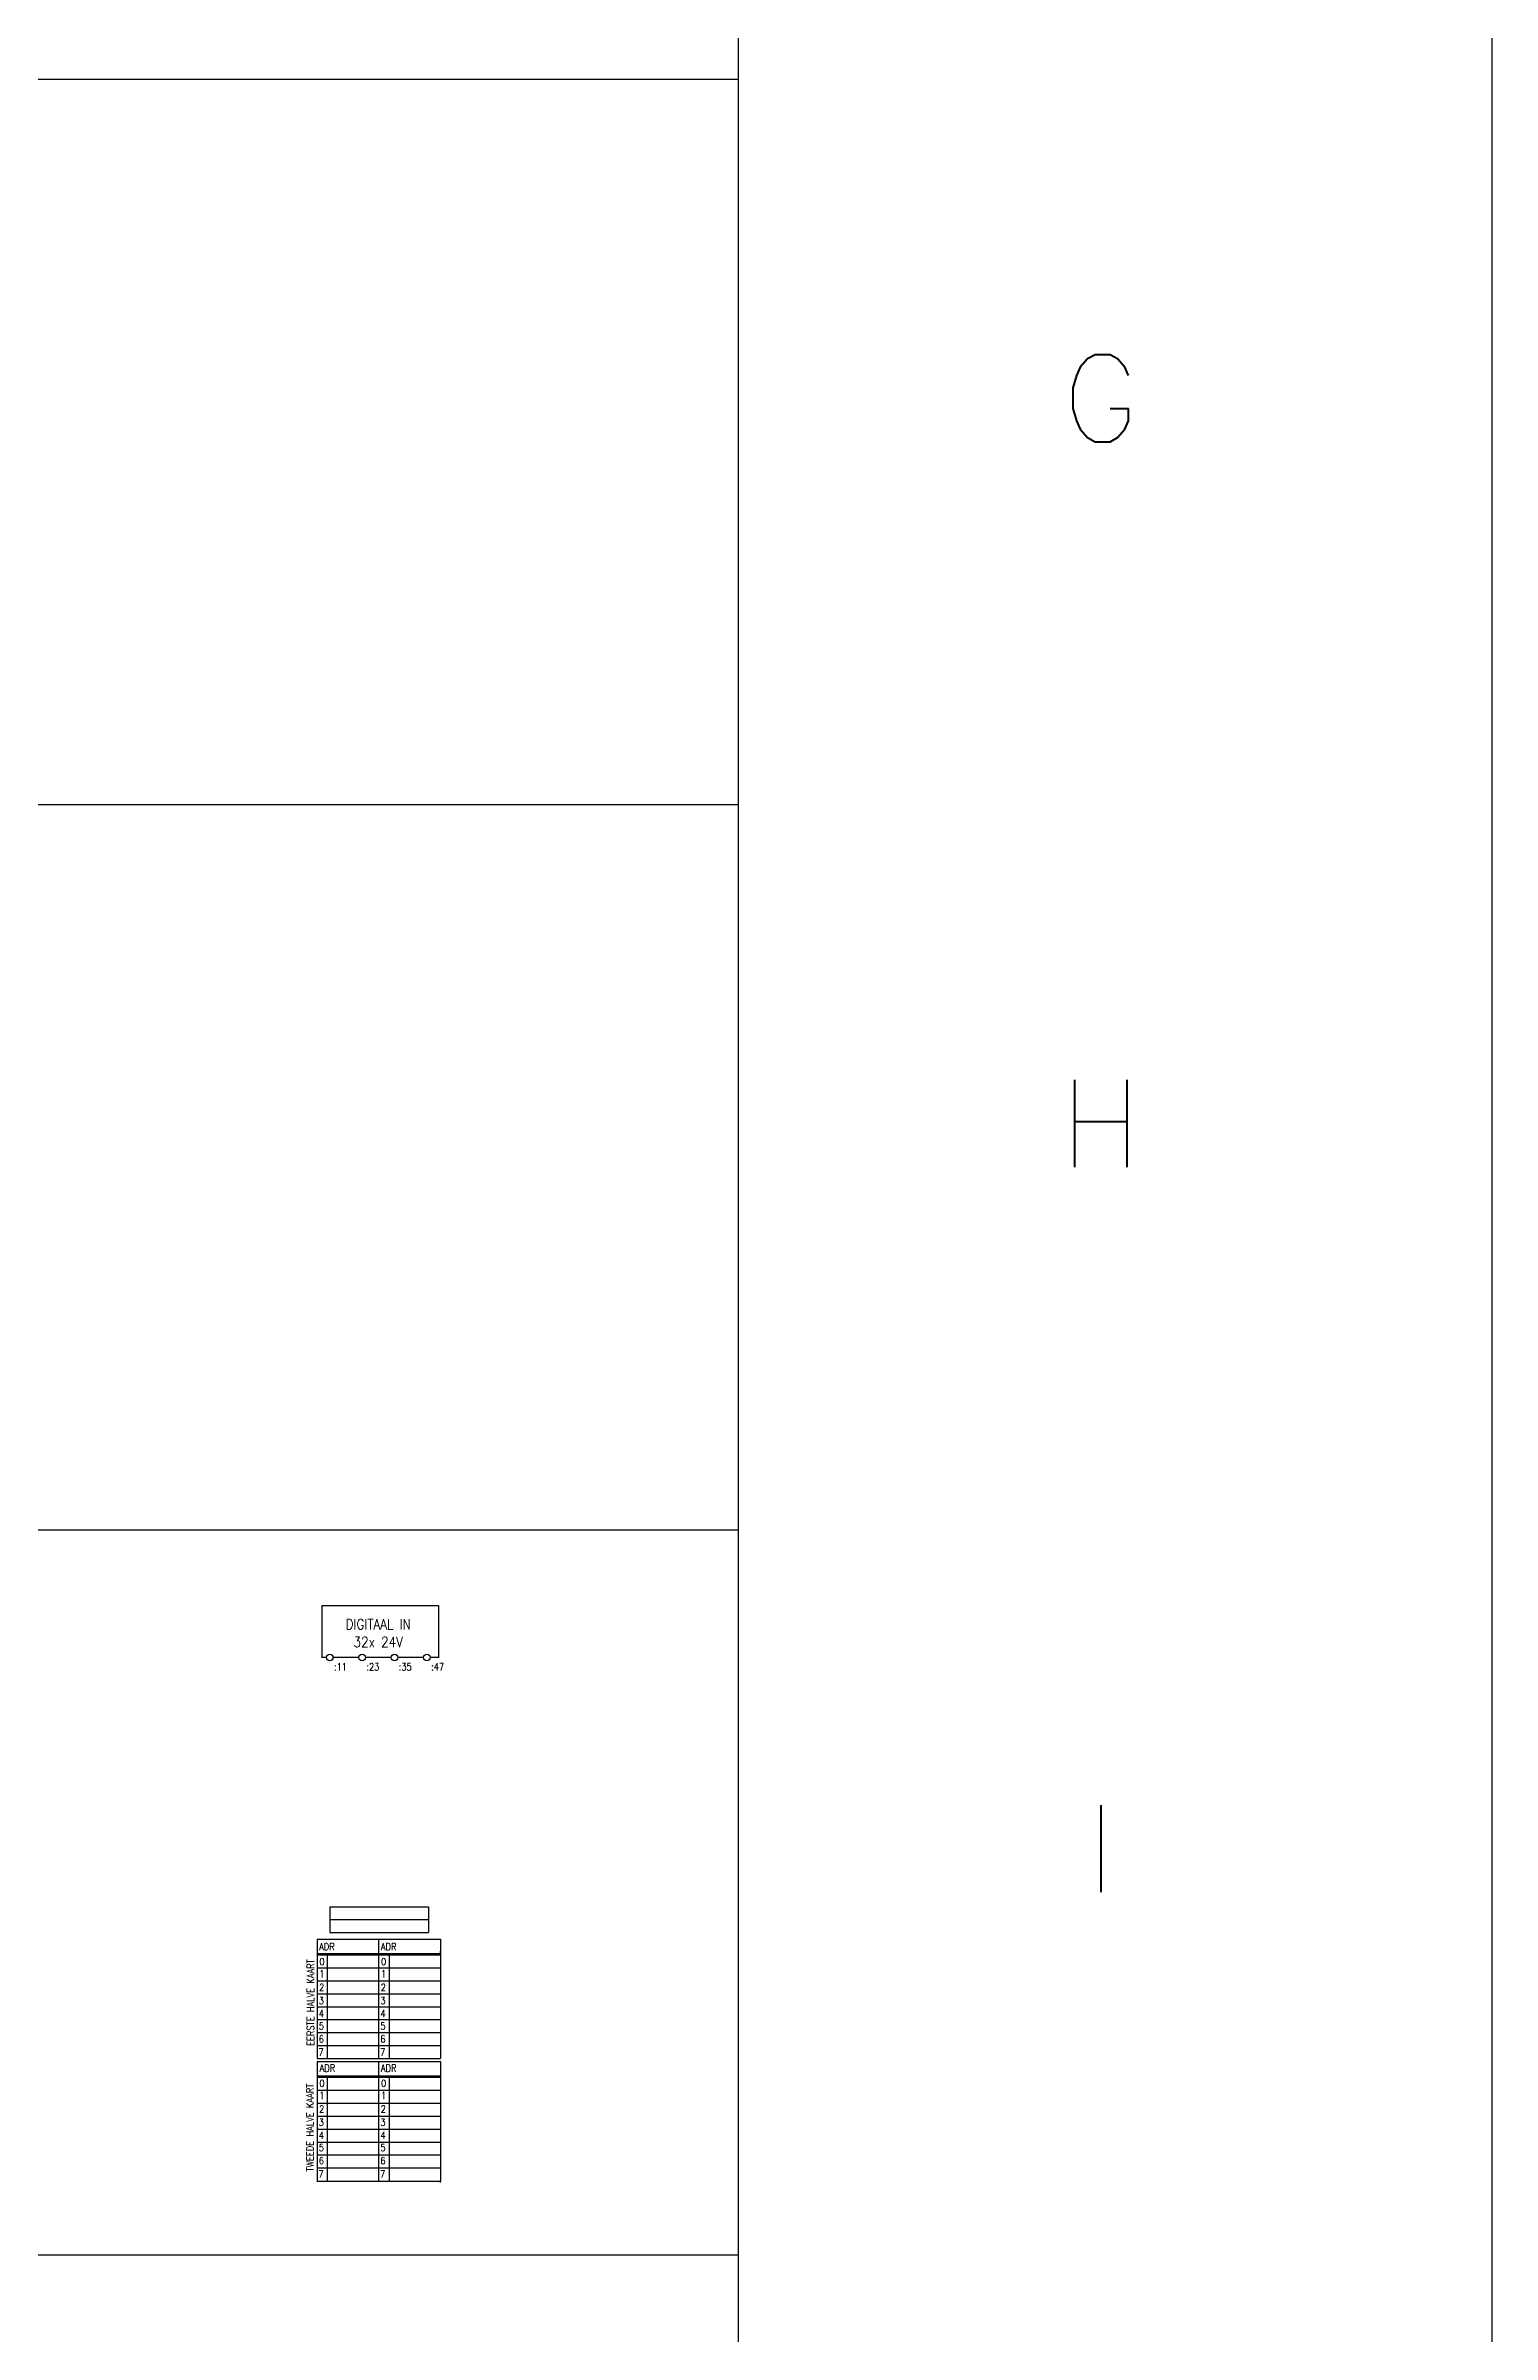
# Model space of a CAD drawing. Extents: x -7 to 200, y -18 to 300.
# Drawn here: x 175.56 to 200.5, y 171.13 to 210.57 of the extents above; entities that cross this region are included whole.
import ezdxf
from ezdxf.enums import TextEntityAlignment as Align

# ---------------------------------------------------------------- set-up
doc = ezdxf.new("R2010")
doc.units = 0
doc.header["$LTSCALE"] = 4
doc.header["$MEASUREMENT"] = 0
doc.linetypes.add('DASHED', pattern=[18.75, 12.5, -6.25])
doc.layers.get('0').update_dxf_attribs({"linetype": 'CONTINUOUS'})
for name, color, linetype in [('1', 7, 'CONTINUOUS'), ('11', 3, 'DASHED'), ('3', 4, 'CONTINUOUS'), ('GRID', 9, 'CONTINUOUS'), ('GROEF', 1, 'CONTINUOUS'), ('SCHEIDINGEN', 3, 'CONTINUOUS'), ('SYMB', 7, 'CONTINUOUS')]:
    doc.layers.add(name, color=color, linetype=linetype)
doc.styles.add('ROMANS', font='ROMANS', dxfattribs={"width": 0.85})
doc.styles.get("Standard").update_dxf_attribs({"font": 'simplex'})

# ---------------------------------------------------------------- blocks, each defined once
blk = doc.blocks.new('1')
blk = doc.blocks.new('VPA32I')
at = {"layer": '1'}
for p, q in [((0, -0.95), (36, -0.95)), ((0, -0.95), (36, -0.95)), ((0, -0.95), (0, -17.18)), ((0, -0.95), (0, -14.6)), ((36, -0.95), (36, -17.18)), ((36, -0.95), (36, -14.6)), ((0, -17), (1.45, -17)), ((0, -17), (1.45, -17)), ((3.45, -17), (11.45, -17)), ((3.45, -17), (11.45, -17)), ((13.45, -17), (21.45, -17)), ((13.45, -17), (21.45, -17)), ((23.45, -17), (31.45, -17)), ((23.45, -17), (31.45, -17)), ((33.45, -17), (36, -17)), ((33.45, -17), (36, -17)), ((2.5, -98), (33, -98)), ((2.5, -98), (33, -98)), ((-1.45, -104), (-1.45, -140.88)), ((-1.45, -104), (36.68, -104)), ((-1.45, -104), (36.68, -104)), ((-1.45, -104.13), (-1.45, -140.88)), ((17.49, -104), (17.49, -140.88)), ((17.49, -104), (17.49, -140.88)), ((36.68, -104), (36.68, -140.88)), ((36.68, -104.13), (36.68, -140.88)), ((-1.52, -108.42), (36.63, -108.42)), ((-1.52, -108.87), (36.63, -108.87)), ((-1.45, -112.88), (36.68, -112.88)), ((-1.45, -112.88), (36.68, -112.88)), ((1.64, -108.87), (1.64, -140.88)), ((20.92, -140.88), (20.92, -108.87)), ((36.63, -108.42), (36.63, -107.79)), ((-1.45, -116.88), (36.68, -116.88)), ((-1.45, -116.88), (36.68, -116.88)), ((-1.45, -120.88), (36.68, -120.88)), ((-1.45, -120.88), (36.68, -120.88)), ((-1.45, -124.88), (36.68, -124.88)), ((-1.45, -124.88), (36.68, -124.88)), ((-1.45, -128.88), (36.68, -128.88)), ((-1.45, -128.88), (36.68, -128.88)), ((-1.45, -132.88), (36.68, -132.88)), ((-1.45, -132.88), (36.68, -132.88)), ((-1.45, -136.88), (36.68, -136.88)), ((-1.45, -136.88), (36.68, -136.88)), ((-1.45, -140.88), (36.68, -140.88)), ((-1.45, -140.88), (36.68, -140.88)), ((-1.45, -141.79), (-1.45, -178.74)), ((-1.45, -141.79), (-1.45, -169.79)), ((-1.45, -141.79), (36.68, -141.79)), ((-1.45, -146.67), (36.68, -146.67)), ((-1.45, -146.67), (36.68, -146.67)), ((-1.38, -146.19), (36.71, -146.19)), ((1.64, -146.67), (1.64, -178.74)), ((17.54, -141.79), (17.54, -178.74)), ((20.92, -178.74), (20.92, -146.67)), ((36.57, -141.47), (36.57, -141.47)), ((36.68, -141.79), (36.68, -178.81)), ((36.68, -141.79), (36.68, -169.79)), ((-1.45, -150.67), (36.68, -150.67)), ((-1.45, -150.67), (36.68, -150.67)), ((-1.45, -154.67), (36.68, -154.67)), ((-1.45, -154.67), (36.68, -154.67)), ((-1.45, -158.67), (36.68, -158.67)), ((-1.45, -158.67), (36.68, -158.67)), ((-1.45, -162.67), (36.68, -162.67)), ((-1.45, -162.67), (36.68, -162.67)), ((-1.45, -166.67), (36.68, -166.67)), ((-1.45, -166.67), (36.68, -166.67)), ((-1.45, -170.67), (36.68, -170.67)), ((-1.45, -170.67), (36.68, -170.67)), ((-1.45, -174.67), (36.68, -174.67)), ((-1.45, -174.67), (36.68, -174.67)), ((-1.53, -178.74), (36.7, -178.74)), ((36.64, -179.14), (36.64, -178.62))]:
    blk.add_line(p, q, dxfattribs=at)
for centre in [(2.45, -17.07), (2.45, -17.07), (12.45, -17.07), (12.45, -17.07), (22.45, -17.07), (22.45, -17.07), (32.45, -17.07), (32.45, -17.07)]:
    blk.add_circle(centre, 1, dxfattribs=at)
at = {"layer": '3'}
for p, q in [((2.5, -94), (33, -94)), ((2.5, -94), (33, -94)), ((2.5, -94), (2.5, -102)), ((2.5, -94), (2.5, -102)), ((33, -94), (33, -102)), ((33, -94), (33, -102)), ((2.5, -102), (33, -102)), ((2.5, -102), (33, -102))]:
    blk.add_line(p, q, dxfattribs=at)
at = {"flags": 1}
blk.add_attdef('SYMBTYPE', (0, 0), '', height=0.2, dxfattribs=at)
at = {"layer": '1', "style": 'ROMANS', "width": 0.85}
for s, p in [(':11', (3.76, -21.03)), (':23', (13.76, -21.03)), (':35', (23.76, -21.03)), (':47', (33.76, -21.03))]:
    blk.add_text(s, height=2.2, dxfattribs=at).set_placement(p)
at = {"layer": '1', "width": 0.85}
for s, p in [('ADR', (-0.82, -107.43)), ('ADR', (18.23, -107.43)), ('0', (-0.76, -112.05)), ('0', (18.28, -112.05)), ('2', (-0.86, -120.01)), ('1', (-0.76, -115.82)), ('2', (18.18, -120.01)), ('1', (18.28, -115.82)), ('3', (-0.96, -124.11)), ('4', (-0.96, -128.09)), ('3', (18.08, -124.11)), ('4', (18.08, -128.09)), ('5', (-0.96, -131.94)), ('6', (-0.96, -135.92)), ('5', (18.08, -131.94)), ('6', (18.08, -135.92)), ('7', (-1.07, -140.03)), ('7', (17.98, -140.03)), ('ADR', (-0.68, -144.96)), ('0', (-0.76, -149.65)), ('ADR', (18.23, -144.96)), ('0', (18.28, -149.65)), ('2', (-0.86, -157.6)), ('1', (-0.76, -153.42)), ('2', (18.18, -157.6)), ('1', (18.28, -153.42)), ('3', (-0.96, -161.71)), ('3', (18.08, -161.71)), ('4', (-0.96, -165.69)), ('5', (-0.96, -169.54)), ('4', (18.08, -165.69)), ('5', (18.08, -169.54)), ('7', (-1.07, -177.62)), ('6', (-0.96, -173.52)), ('7', (17.98, -177.62)), ('6', (18.08, -173.52))]:
    blk.add_text(s, height=2.2, dxfattribs=at).set_placement(p)
for s, p in [('EERSTE HALVE KAART', (-2.39, -137.02)), ('TWEEDE HALVE KAART', (-2.53, -175.76))]:
    blk.add_text(s, height=2.2, rotation=90, dxfattribs=at).set_placement(p)
blk.add_attdef('PLAATS', text='', height=2.2, dxfattribs=at).set_placement((17.75, -101.1), align=Align.CENTER)
at = {"layer": '1', "style": 'ROMANS', "width": 0.85}
blk.add_attdef('TYPE', text='', height=2.2, dxfattribs=at).set_placement((17.5, -96), align=Align.MIDDLE)
at = {"layer": '1', "width": 0.85}
for tag, p in [('ADR', (6.9, -107.08)), ('ADR', (26.15, -107.43)), ('SCH', (2.51, -112.13)), ('SCH', (22.09, -112.13)), ('SCH', (2.29, -120.19)), ('SCH', (2.4, -116.03)), ('SCH', (21.98, -116.03)), ('SCH', (21.98, -120.19)), ('SCH', (2.18, -124.22)), ('SCH', (2.4, -128.11)), ('SCH', (21.87, -124.08)), ('SCH', (21.87, -128.11)), ('SCH', (2.4, -135.9)), ('SCH', (2.51, -132)), ('SCH', (21.87, -131.88)), ('SCH', (21.98, -136.17)), ('SCH', (2.4, -140.2)), ('SCH', (21.87, -140.33)), ('SCH', (2.48, -149.65)), ('ADR', (7.87, -145.22)), ('SCH', (22.06, -149.76)), ('ADR', (26.68, -145.23)), ('SCH', (2.48, -153.81)), ('SCH', (21.76, -153.78)), ('SCH', (2.37, -157.7)), ('SCH', (2.37, -161.73)), ('SCH', (21.76, -157.85)), ('SCH', (21.96, -161.77)), ('SCH', (2.37, -165.76)), ('SCH', (2.37, -169.66)), ('SCH', (21.76, -169.73)), ('SCH', (21.86, -165.81)), ('SCH', (2.31, -178.06)), ('SCH', (2.37, -173.82)), ('SCH', (21.76, -177.69)), ('SCH', (21.86, -173.77))]:
    blk.add_attdef(tag, p, '', height=2.2, dxfattribs=at)
at = {"layer": '11', "width": 0.85}
for s, p in [('DIGITAAL IN', (17.41, -6.77)), ('32x 24V', (17.41, -12.25))]:
    blk.add_text(s, height=3.2, dxfattribs=at).set_placement(p, align=Align.MIDDLE)

msp = doc.modelspace()

# ---------------------------------------------------------------- linework, layer by layer
at = {"layer": 'GRID', "linetype": 'CONTINUOUS'}
for p, q in [((0, 210), (187.5, 210)), ((0, 197.5), (187.5, 197.5)), ((0, 185), (187.5, 185)), ((0, 172.5), (187.5, 172.5))]:
    msp.add_line(p, q, dxfattribs=at)
at = {"layer": 'GROEF'}
msp.add_line((200.5, 0), (200.5, 300), dxfattribs=at)
at = {"layer": 'GROEF', "linetype": 'CONTINUOUS'}
msp.add_line((200.5, 0), (200.5, 285), dxfattribs=at)
at = {"layer": 'SCHEIDINGEN', "color": 9}
msp.add_line((187.5, 283), (187.5, 12), dxfattribs=at)

# ---------------------------------------------------------------- block references
at = {"layer": 'GRID', "linetype": 'CONTINUOUS'}
ref = msp.add_blockref('1', (193.75, 203.75), dxfattribs=at)
ref.add_attrib('NUMMER', 'G', dxfattribs={"linetype": 'CONTINUOUS', "height": 1.5}).set_placement((193.75, 203.75), align=Align.CENTER)
ref = msp.add_blockref('1', (193.75, 191.25), dxfattribs=at)
ref.add_attrib('NUMMER', 'H', dxfattribs={"linetype": 'CONTINUOUS', "height": 1.5}).set_placement((193.75, 191.25), align=Align.CENTER)
ref = msp.add_blockref('1', (193.75, 178.75), dxfattribs=at)
ref.add_attrib('NUMMER', 'I', dxfattribs={"linetype": 'CONTINUOUS', "height": 1.5}).set_placement((193.75, 178.75), align=Align.CENTER)
at = {"layer": 'SYMB', "linetype": 'CONTINUOUS', "xscale": 0.055811418500447, "yscale": 0.055811418500447, "zscale": 0.055811418500447}
msp.add_blockref('VPA32I', (180.323, 183.749), dxfattribs=at)

doc.saveas('drawing.dxf')
